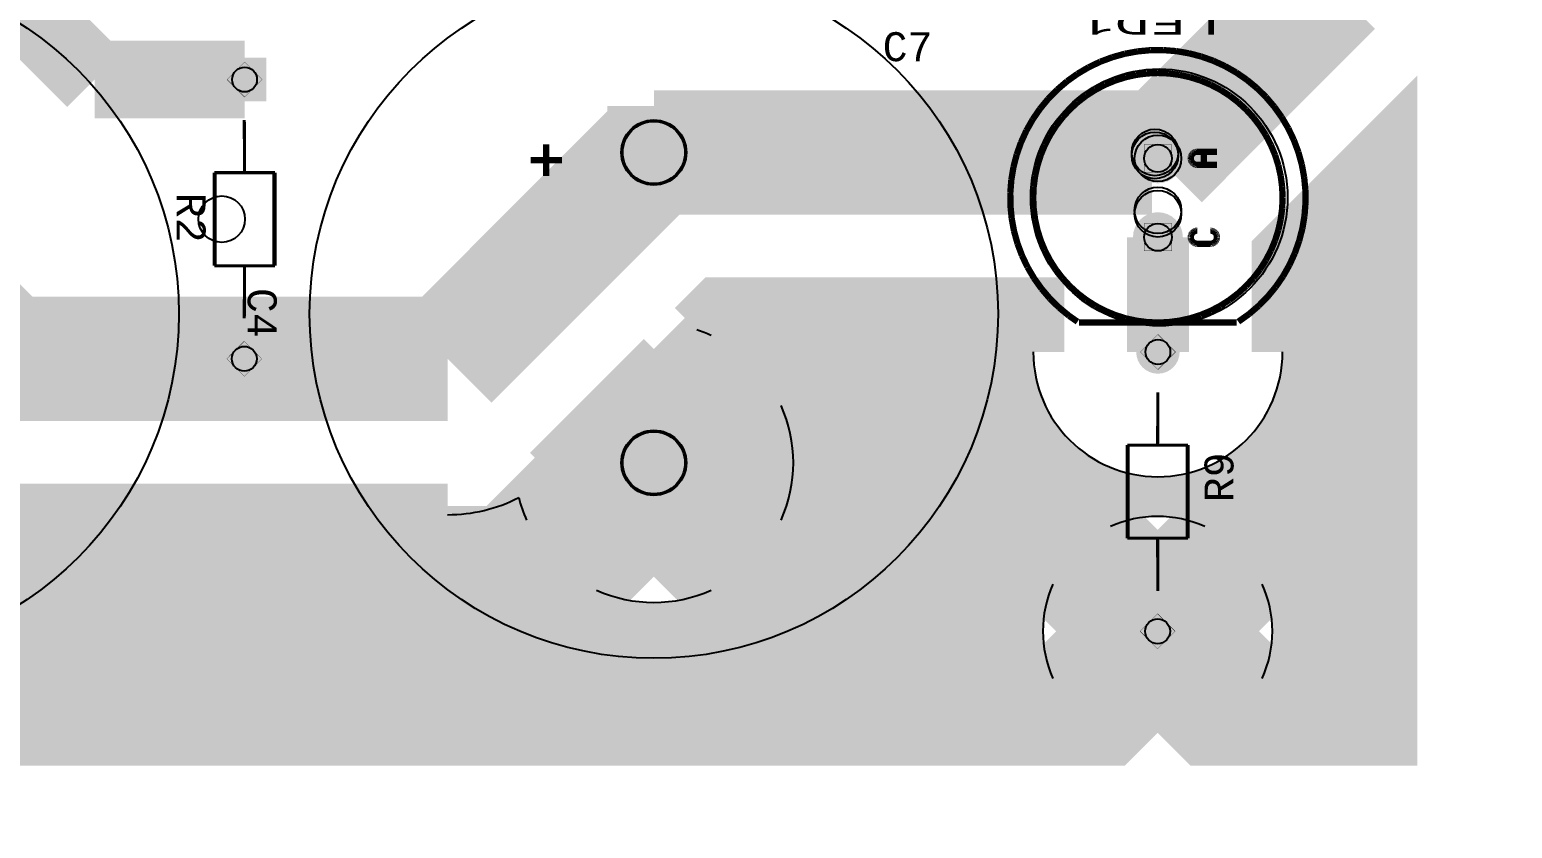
# Model space of a CAD drawing. Extents: x -3 to 268, y -4 to 76.
# Drawn here: x 42.35 to 90.17, y -4.32 to 21.42 of the extents above; entities that cross this region are included whole.
import ezdxf
from ezdxf.enums import TextEntityAlignment as Align

# ---------------------------------------------------------------- set-up
doc = ezdxf.new("R2010")
doc.units = 0
for name, color, linetype in [('3D_INFO_TOP', 1, 'CONTINUOUS'), ('BOARD_OUTLINE', 2, 'CONTINUOUS'), ('COPPER_BOTTOM', 3, 'CONTINUOUS'), ('COPPER_TOP', 1, 'CONTINUOUS'), ('DESIGN_RULE_CHECK', 1, 'CONTINUOUS'), ('DRILL', 255, 'CONTINUOUS'), ('DRILL_SYMBOLS', 255, 'CONTINUOUS'), ('SILKSCREEN_TOP', 4, 'CONTINUOUS'), ('SOLDER_MASK_BOTTOM', 212, 'CONTINUOUS'), ('SOLDER_MASK_TOP', 200, 'CONTINUOUS')]:
    doc.layers.add(name, color=color, linetype=linetype)
doc.styles.add('MONOTxtStyle', font='monotxt')

msp = doc.modelspace()

# ---------------------------------------------------------------- hatches: boundary and pattern name
at = {"layer": 'COPPER_BOTTOM'}
h = msp.add_hatch(color=3, dxfattribs=at)
edge = h.paths.add_edge_path()
edge.add_line((82.759354, 11.032), (82.759354, 14.186075))
edge.add_line((82.759354, 14.186075), (85.240765, 16.667486))
edge.add_line((85.240765, 16.667486), (85.240766, 16.667486))
edge.add_line((85.240766, 16.667486), (86.106, 17.532721))
edge.add_line((86.106, 17.532721), (86.106, -1.303484))
edge.add_line((86.106, -1.303484), (80.209957, -1.303484))
edge.add_line((80.209957, -1.303484), (78.73, 0.176473))
edge.add_line((78.73, 0.176473), (77.250043, -1.303484))
edge.add_line((77.250043, -1.303484), (18.737181, -1.303484))
edge.add_arc((18.288, 2.73), 4.058418, 276.354448, 294.23048)
edge.add_line((19.953608, -0.970879), (18.288, 0.694729))
edge.add_line((18.288, 0.694729), (16.622392, -0.970879))
edge.add_arc((18.288, 2.73), 4.058418, 245.76952, 263.645552)
edge.add_line((17.838819, -1.303484), (14.673181, -1.303484))
edge.add_arc((14.224, 2.73), 4.058418, 276.354448, 294.23048)
edge.add_line((15.889608, -0.970879), (14.224, 0.694729))
edge.add_line((14.224, 0.694729), (12.558392, -0.970879))
edge.add_arc((14.224, 2.73), 4.058418, 245.76952, 263.645552)
edge.add_line((13.774819, -1.303484), (0.481329, -1.303484))
edge.add_line((0.481329, -1.303484), (0.481329, 9.987279))
edge.add_arc((1.015999, 12.954), 3.014516, 259.783683, 268.636072)
edge.add_line((0.944245, 9.940338), (2.877369, 9.894311))
edge.add_arc((7.112, 9.546168), 4.248918, 175.30009, 204.230468)
edge.add_line((3.237403, 7.802378), (4.981193, 9.546168))
edge.add_line((4.981193, 9.546168), (4.675871, 9.85149))
edge.add_line((4.675871, 9.85149), (6.51021, 9.807815))
edge.add_arc((7.112, 9.546168), 0.656209, 156.501486, 20.770659)
edge.add_line((7.72556, 9.778878), (9.43482, 9.738182))
edge.add_line((9.43482, 9.738182), (9.242807, 9.546168))
edge.add_line((9.242807, 9.546168), (10.986597, 7.802378))
edge.add_arc((7.112, 9.546168), 4.248918, 335.769532, 357.92594)
edge.add_arc((14.224, 12.89), 4.521773, 230.669521, 296.703992)
edge.add_arc((18.288, 12.89), 4.521773, 243.296008, 0)
edge.add_line((22.809773, 12.89), (22.809773, 23.434347))
edge.add_arc((22.86, 23.876), 0.4445, 263.511913, 279.707166)
edge.add_arc((27.94, 23.876), 5.024192, 185.002846, 222.047465)
edge.add_line((24.209084, 20.511067), (24.209084, 20.318815))
edge.add_arc((22.86, 23.876), 3.804418, 290.769533, 292.894733)
edge.add_arc((27.94, 23.876), 5.024192, 224.232126, 249.152504)
edge.add_line((26.151982, 19.180737), (28.665232, 16.667486))
edge.add_line((28.665232, 16.667486), (38.073358, 7.25936))
edge.add_arc((41.625999, 10.812), 5.024192, 225, 245.592879)
edge.add_line((39.549914, 6.236809), (40.171559, 5.615164))
edge.add_arc((36.068, 7.462), 4.5, 335.76953, 340.541694)
edge.add_arc((41.625999, 10.812), 5.024192, 254.82681, 254.872344)
edge.add_arc((41.626, 10.812), 5.024192, 254.872328, 270)
edge.add_line((41.626, 5.787808), (55.834, 5.787808))
edge.add_arc((55.834, 10.812), 5.024192, 270, 297.139957)
edge.add_arc((62.484, 7.462), 4.5, 194.424956, 204.23047)
edge.add_line((58.380441, 5.615164), (60.227277, 7.462))
edge.add_line((60.227277, 7.462), (59.908278, 7.780999))
edge.add_line((59.908278, 7.780999), (62.165001, 10.037722))
edge.add_line((62.165001, 10.037722), (62.484, 9.718723))
edge.add_line((62.484, 9.718723), (64.330836, 11.565559))
edge.add_arc((62.484, 7.462), 4.5, 65.76953, 72.05602)
edge.add_line((63.870391, 11.743112), (64.565087, 12.437808))
edge.add_line((64.565087, 12.437808), (74.720646, 12.437808))
edge.add_line((74.720646, 12.437808), (74.720646, 11.032))
edge.add_arc((78.74, 11.032), 4.019354, 180, 0)
edge = h.paths.add_edge_path()
edge.add_arc((62.484, 7.462), 4.5, 335.76953, 24.23047)
edge.add_line((66.587559, 9.308836), (64.740723, 7.462))
edge.add_line((64.740723, 7.462), (66.452299, 5.750424))
edge.add_line((66.452299, 5.750424), (66.587559, 5.615164))
edge = h.paths.add_edge_path()
edge.add_arc((14.224, 2.73), 4.058418, 7.769091, 24.23048)
edge.add_line((17.924879, 4.395608), (16.259271, 2.73))
edge.add_line((16.259271, 2.73), (17.924879, 1.064392))
edge.add_arc((14.224, 2.73), 4.058418, 335.76952, 352.230909)
edge.add_arc((18.288, 2.73), 0.550291, 265.535587, 94.464413)
edge = h.paths.add_edge_path()
edge.add_arc((18.288, 2.73), 4.058418, 65.76952, 114.23048)
edge.add_line((16.622392, 6.430879), (18.288, 4.765271))
edge.add_line((18.288, 4.765271), (18.452299, 4.92957))
edge.add_line((18.452299, 4.92957), (19.953608, 6.430879))
edge = h.paths.add_edge_path()
edge.add_line((12.558392, 6.430879), (14.224, 4.765271))
edge.add_line((14.224, 4.765271), (15.889608, 6.430879))
edge.add_arc((14.224, 2.73), 4.058418, 65.76952, 114.23048)
edge = h.paths.add_edge_path()
edge.add_line((8.85579, 5.671571), (7.112, 7.415361))
edge.add_line((7.112, 7.415361), (5.36821, 5.671571))
edge.add_arc((7.112, 9.546168), 4.248918, 245.769532, 294.230468)
edge = h.paths.add_edge_path()
edge.add_arc((14.224, 2.73), 0.550291, 85.535587, 274.464413)
edge.add_arc((18.288, 2.73), 4.058418, 187.769091, 204.23048)
edge.add_line((14.587121, 1.064392), (16.252729, 2.73))
edge.add_line((16.252729, 2.73), (14.587121, 4.395608))
edge.add_arc((18.288, 2.73), 4.058418, 155.76952, 172.230909)
edge = h.paths.add_edge_path()
edge.add_arc((14.224, 2.73), 4.058418, 155.76952, 204.23048)
edge.add_line((10.523121, 1.064392), (12.188729, 2.73))
edge.add_line((12.188729, 2.73), (10.523121, 4.395608))
edge = h.paths.add_edge_path()
edge.add_arc((62.484, 7.462), 1, 0, 360)
edge = h.paths.add_edge_path()
edge.add_line((64.330836, 3.358441), (62.484, 5.205277))
edge.add_line((62.484, 5.205277), (60.637164, 3.358441))
edge.add_arc((62.484, 7.462), 4.5, 245.76953, 294.23047)
edge = h.paths.add_edge_path()
edge.add_arc((78.73, 2.032), 3.7, 155.769528, 204.230472)
edge.add_line((75.355963, 0.51349), (76.874473, 2.032))
edge.add_line((76.874473, 2.032), (75.355963, 3.55051))
edge = h.paths.add_edge_path()
edge.add_arc((78.73, 2.032), 0.4, 0, 360)
edge = h.paths.add_edge_path()
edge.add_line((82.104037, 3.55051), (80.585527, 2.032))
edge.add_line((80.585527, 2.032), (82.104037, 0.51349))
edge.add_arc((78.73, 2.032), 3.7, 335.769528, 24.230472)
edge = h.paths.add_edge_path()
edge.add_line((77.21149, 5.406037), (78.73, 3.887527))
edge.add_line((78.73, 3.887527), (80.24851, 5.406037))
edge.add_arc((78.73, 2.032), 3.7, 65.769528, 114.230472)
edge = h.paths.add_edge_path()
edge.add_line((21.988879, 4.395608), (20.323271, 2.73))
edge.add_line((20.323271, 2.73), (21.988879, 1.064392))
edge.add_arc((18.288, 2.73), 4.058418, 335.76952, 24.23048)
edge = h.paths.add_edge_path()
edge.add_line((37.914836, 3.358441), (36.068, 5.205277))
edge.add_line((36.068, 5.205277), (34.221164, 3.358441))
edge.add_arc((36.068, 7.462), 4.5, 245.76953, 294.23047)
edge = h.paths.add_edge_path()
edge.add_arc((36.068, 7.462), 4.5, 155.76953, 204.23047)
edge.add_line((31.964441, 5.615164), (33.811277, 7.462))
edge.add_line((33.811277, 7.462), (31.964441, 9.308836))
edge = h.paths.add_edge_path()
edge.add_arc((36.068, 7.462), 1, 0, 360)
h = msp.add_hatch(color=256, dxfattribs=at)
edge = h.paths.add_edge_path()
edge.add_arc((49.286, 19.812), 0.7, 0, 360)
edge = h.paths.add_edge_path()
edge.add_arc((49.286, 19.812), 0.4, 0, 360)
h = msp.add_hatch(color=256, dxfattribs=at)
edge = h.paths.add_edge_path()
edge.add_arc((62.484, 17.462), 1.5, 0, 360)
edge = h.paths.add_edge_path()
edge.add_arc((62.484, 17.462), 1, 0, 360)
h = msp.add_hatch(color=256, dxfattribs=at)
edge = h.paths.add_edge_path()
edge.add_arc((78.74, 17.272), 0.804418, 0, 360)
edge = h.paths.add_edge_path()
edge.add_arc((78.74, 17.272), 0.4445, 0, 360)
h = msp.add_hatch(color=256, dxfattribs=at)
edge = h.paths.add_edge_path()
edge.add_arc((78.74, 14.732), 0.804418, 0, 360)
edge = h.paths.add_edge_path()
edge.add_arc((78.74, 14.732), 0.4445, 0, 360)
h = msp.add_hatch(color=256, dxfattribs=at)
edge = h.paths.add_edge_path()
edge.add_arc((49.276, 10.812), 0.7, 0, 360)
edge = h.paths.add_edge_path()
edge.add_arc((49.276, 10.812), 0.4, 0, 360)
h = msp.add_hatch(color=256, dxfattribs=at)
edge = h.paths.add_edge_path()
edge.add_arc((78.74, 11.032), 0.7, 0, 360)
edge = h.paths.add_edge_path()
edge.add_arc((78.74, 11.032), 0.4, 0, 360)
h = msp.add_hatch(color=256, dxfattribs=at)
edge = h.paths.add_edge_path()
edge.add_arc((62.484, 7.462), 1.5, 0, 360)
edge = h.paths.add_edge_path()
edge.add_arc((62.484, 7.462), 1, 0, 360)
h = msp.add_hatch(color=256, dxfattribs=at)
edge = h.paths.add_edge_path()
edge.add_arc((78.73, 2.032), 0.7, 0, 360)
edge = h.paths.add_edge_path()
edge.add_arc((78.73, 2.032), 0.4, 0, 360)
at = {"layer": 'COPPER_TOP'}
h = msp.add_hatch(color=256, dxfattribs=at)
h.paths.add_polyline_path([(48.586, 20.512), (49.986, 20.512), (49.986, 19.112), (48.586, 19.112)])
edge = h.paths.add_edge_path()
edge.add_arc((49.286, 19.812), 0.4, 0, 360)
h = msp.add_hatch(color=256, dxfattribs=at)
h.paths.add_polyline_path([(60.984, 15.962), (60.984, 18.962), (63.984, 18.962), (63.984, 15.962)])
edge = h.paths.add_edge_path()
edge.add_arc((62.484, 17.462), 1, 0, 360)
h = msp.add_hatch(color=256, dxfattribs=at)
edge = h.paths.add_edge_path()
edge.add_arc((78.74, 17.272), 0.804418, 0, 360)
edge = h.paths.add_edge_path()
edge.add_arc((78.74, 17.272), 0.4445, 0, 360)
h = msp.add_hatch(color=256, dxfattribs=at)
edge = h.paths.add_edge_path()
edge.add_arc((78.74, 14.732), 0.804418, 0, 360)
edge = h.paths.add_edge_path()
edge.add_arc((78.74, 14.732), 0.4445, 0, 360)
h = msp.add_hatch(color=256, dxfattribs=at)
edge = h.paths.add_edge_path()
edge.add_arc((49.276, 10.812), 0.7, 0, 360)
edge = h.paths.add_edge_path()
edge.add_arc((49.276, 10.812), 0.4, 0, 360)
h = msp.add_hatch(color=256, dxfattribs=at)
edge = h.paths.add_edge_path()
edge.add_arc((78.74, 11.032), 0.7, 0, 360)
edge = h.paths.add_edge_path()
edge.add_arc((78.74, 11.032), 0.4, 0, 360)
h = msp.add_hatch(color=256, dxfattribs=at)
edge = h.paths.add_edge_path()
edge.add_arc((62.484, 7.462), 1.5, 0, 360)
edge = h.paths.add_edge_path()
edge.add_arc((62.484, 7.462), 1, 0, 360)
h = msp.add_hatch(color=256, dxfattribs=at)
h.paths.add_polyline_path([(79.43, 1.332), (78.03, 1.332), (78.03, 2.732), (79.43, 2.732)])
edge = h.paths.add_edge_path()
edge.add_arc((78.73, 2.032), 0.4, 0, 360)
at = {"layer": 'DRILL'}
h = msp.add_hatch(color=255, dxfattribs=at)
edge = h.paths.add_edge_path()
edge.add_arc((49.286, 19.812), 0.4, 0, 360)
h = msp.add_hatch(color=255, dxfattribs=at)
edge = h.paths.add_edge_path()
edge.add_arc((62.484, 17.462), 1, 0, 360)
h = msp.add_hatch(color=255, dxfattribs=at)
edge = h.paths.add_edge_path()
edge.add_arc((78.74, 17.272), 0.4445, 0, 360)
h = msp.add_hatch(color=255, dxfattribs=at)
edge = h.paths.add_edge_path()
edge.add_arc((78.74, 14.732), 0.4445, 0, 360)
h = msp.add_hatch(color=255, dxfattribs=at)
edge = h.paths.add_edge_path()
edge.add_arc((49.276, 10.812), 0.4, 0, 360)
h = msp.add_hatch(color=255, dxfattribs=at)
edge = h.paths.add_edge_path()
edge.add_arc((78.74, 11.032), 0.4, 0, 360)
h = msp.add_hatch(color=255, dxfattribs=at)
edge = h.paths.add_edge_path()
edge.add_arc((62.484, 7.462), 1, 0, 360)
h = msp.add_hatch(color=255, dxfattribs=at)
edge = h.paths.add_edge_path()
edge.add_arc((78.73, 2.032), 0.4, 0, 360)
at = {"layer": 'SOLDER_MASK_BOTTOM'}
h = msp.add_hatch(color=256, dxfattribs=at)
edge = h.paths.add_edge_path()
edge.add_arc((49.286, 19.812), 0.7, 0, 360)
edge = h.paths.add_edge_path()
edge.add_arc((49.286, 19.812), 0.4, 0, 360)
h = msp.add_hatch(color=256, dxfattribs=at)
edge = h.paths.add_edge_path()
edge.add_arc((62.484, 17.462), 1.5, 0, 360)
edge = h.paths.add_edge_path()
edge.add_arc((62.484, 17.462), 1, 0, 360)
h = msp.add_hatch(color=256, dxfattribs=at)
edge = h.paths.add_edge_path()
edge.add_arc((78.74, 17.272), 0.804418, 0, 360)
edge = h.paths.add_edge_path()
edge.add_arc((78.74, 17.272), 0.4445, 0, 360)
h = msp.add_hatch(color=256, dxfattribs=at)
edge = h.paths.add_edge_path()
edge.add_arc((78.74, 14.732), 0.804418, 0, 360)
edge = h.paths.add_edge_path()
edge.add_arc((78.74, 14.732), 0.4445, 0, 360)
h = msp.add_hatch(color=256, dxfattribs=at)
edge = h.paths.add_edge_path()
edge.add_arc((49.276, 10.812), 0.7, 0, 360)
edge = h.paths.add_edge_path()
edge.add_arc((49.276, 10.812), 0.4, 0, 360)
h = msp.add_hatch(color=256, dxfattribs=at)
edge = h.paths.add_edge_path()
edge.add_arc((78.74, 11.032), 0.7, 0, 360)
edge = h.paths.add_edge_path()
edge.add_arc((78.74, 11.032), 0.4, 0, 360)
h = msp.add_hatch(color=256, dxfattribs=at)
edge = h.paths.add_edge_path()
edge.add_arc((62.484, 7.462), 1.5, 0, 360)
edge = h.paths.add_edge_path()
edge.add_arc((62.484, 7.462), 1, 0, 360)
h = msp.add_hatch(color=256, dxfattribs=at)
edge = h.paths.add_edge_path()
edge.add_arc((78.73, 2.032), 0.7, 0, 360)
edge = h.paths.add_edge_path()
edge.add_arc((78.73, 2.032), 0.4, 0, 360)
at = {"layer": 'SOLDER_MASK_TOP'}
h = msp.add_hatch(color=256, dxfattribs=at)
h.paths.add_polyline_path([(48.586, 20.512), (49.986, 20.512), (49.986, 19.112), (48.586, 19.112)])
edge = h.paths.add_edge_path()
edge.add_arc((49.286, 19.812), 0.4, 0, 360)
h = msp.add_hatch(color=256, dxfattribs=at)
h.paths.add_polyline_path([(60.984, 15.962), (60.984, 18.962), (63.984, 18.962), (63.984, 15.962)])
edge = h.paths.add_edge_path()
edge.add_arc((62.484, 17.462), 1, 0, 360)
h = msp.add_hatch(color=256, dxfattribs=at)
edge = h.paths.add_edge_path()
edge.add_arc((78.74, 17.272), 0.804418, 0, 360)
edge = h.paths.add_edge_path()
edge.add_arc((78.74, 17.272), 0.4445, 0, 360)
h = msp.add_hatch(color=256, dxfattribs=at)
edge = h.paths.add_edge_path()
edge.add_arc((78.74, 14.732), 0.804418, 0, 360)
edge = h.paths.add_edge_path()
edge.add_arc((78.74, 14.732), 0.4445, 0, 360)
h = msp.add_hatch(color=256, dxfattribs=at)
edge = h.paths.add_edge_path()
edge.add_arc((49.276, 10.812), 0.7, 0, 360)
edge = h.paths.add_edge_path()
edge.add_arc((49.276, 10.812), 0.4, 0, 360)
h = msp.add_hatch(color=256, dxfattribs=at)
edge = h.paths.add_edge_path()
edge.add_arc((78.74, 11.032), 0.7, 0, 360)
edge = h.paths.add_edge_path()
edge.add_arc((78.74, 11.032), 0.4, 0, 360)
h = msp.add_hatch(color=256, dxfattribs=at)
edge = h.paths.add_edge_path()
edge.add_arc((62.484, 7.462), 1.5, 0, 360)
edge = h.paths.add_edge_path()
edge.add_arc((62.484, 7.462), 1, 0, 360)
h = msp.add_hatch(color=256, dxfattribs=at)
h.paths.add_polyline_path([(79.43, 1.332), (78.03, 1.332), (78.03, 2.732), (79.43, 2.732)])
edge = h.paths.add_edge_path()
edge.add_arc((78.73, 2.032), 0.4, 0, 360)

# ---------------------------------------------------------------- linework, layer by layer
at = {"layer": '3D_INFO_TOP', "color": 1}
for points, const_width in [([(77.268306, 20.531406), (76.879142, 20.385904)], 0.1778), ([(77.66867, 20.642437), (77.268306, 20.531406)], 0.1778), ([(78.077187, 20.718151), (77.66867, 20.642437)], 0.1778), ([(78.490749, 20.757973), (78.077187, 20.718151)], 0.1778), ([(78.906208, 20.761598), (78.490749, 20.757973)], 0.1778), ([(79.320402, 20.729001), (78.906208, 20.761598)], 0.1778), ([(79.730179, 20.660428), (79.320402, 20.729001)], 0.1778), ([(80.132419, 20.556401), (79.730179, 20.660428)], 0.1778), ([(80.524063, 20.417713), (80.132419, 20.556401)], 0.1778), ([(76.146156, 19.996168), (75.807912, 19.754901)], 0.1778), ([(76.504141, 20.207037), (76.146156, 19.996168)], 0.1778), ([(76.879142, 20.385904), (76.504141, 20.207037)], 0.1778), ([(80.902129, 20.245418), (80.524063, 20.417713)], 0.1778), ([(81.26374, 20.040829), (80.902129, 20.245418)], 0.1778), ([(81.606143, 19.805501), (81.26374, 20.040829)], 0.1778), ([(75.807912, 19.754901), (75.491982, 19.485071)], 0.1778), ([(81.926734, 19.541227), (81.606143, 19.805501)], 0.1778), ([(82.223071, 19.250017), (81.926734, 19.541227)], 0.1778), ([(75.200772, 19.188734), (74.936498, 18.868143)], 0.1778), ([(75.491982, 19.485071), (75.200772, 19.188734)], 0.1778), ([(82.492901, 18.934087), (82.223071, 19.250017)], 0.1778), ([(74.936498, 18.868143), (74.70117, 18.52574)], 0.1778), ([(82.734168, 18.595843), (82.492901, 18.934087)], 0.1778), ([(82.945037, 18.237858), (82.734168, 18.595843)], 0.1778), ([(74.496581, 18.164129), (74.324286, 17.786063)], 0.1778), ([(74.70117, 18.52574), (74.496581, 18.164129)], 0.1778), ([(83.123904, 17.862857), (82.945037, 18.237858)], 0.1778), ([(74.324286, 17.786063), (74.185598, 17.394419)], 0.1778), ([(83.269406, 17.473693), (83.123904, 17.862857)], 0.1778), ([(74.185598, 17.394419), (74.081571, 16.992179)], 0.1778), ([(83.380437, 17.073329), (83.269406, 17.473693)], 0.1778), ([(50.236, 16.812), (48.336, 16.812)], 0.1), ([(48.336, 16.812), (48.336, 13.812)], 0.1), ([(50.236, 13.812), (50.236, 16.812)], 0.1), ([(74.081571, 16.992179), (74.012998, 16.582402)], 0.1778), ([(83.456151, 16.664812), (83.380437, 17.073329)], 0.1778), ([(83.495973, 16.25125), (83.456151, 16.664812)], 0.1778), ([(74.012998, 16.582402), (73.980401, 16.168208)], 0.1778), ([(83.499598, 15.835791), (83.495973, 16.25125)], 0.1778), ([(73.980401, 16.168208), (73.984026, 15.752749)], 0.1778), ([(73.984026, 15.752749), (74.023848, 15.339187)], 0.1778), ([(83.467001, 15.421597), (83.499598, 15.835791)], 0.1778), ([(74.023848, 15.339187), (74.099562, 14.93067)], 0.1778), ([(83.398428, 15.01182), (83.467001, 15.421597)], 0.1778), ([(74.099562, 14.93067), (74.210593, 14.530306)], 0.1778), ([(83.294401, 14.60958), (83.398428, 15.01182)], 0.1778), ([(74.210593, 14.530306), (74.356095, 14.141142)], 0.1778), ([(83.155713, 14.217936), (83.294401, 14.60958)], 0.1778), ([(74.356095, 14.141142), (74.534962, 13.766141)], 0.1778), ([(82.778829, 13.478259), (82.983418, 13.83987)], 0.1778), ([(82.983418, 13.83987), (83.155713, 14.217936)], 0.1778), ([(48.336, 13.812), (50.236, 13.812)], 0.1), ([(74.534962, 13.766141), (74.745831, 13.408156)], 0.1778), ([(74.745831, 13.408156), (74.987098, 13.069912)], 0.1778), ([(82.543501, 13.135856), (82.778829, 13.478259)], 0.1778), ([(74.987098, 13.069912), (75.256928, 12.753982)], 0.1778), ([(82.279227, 12.815265), (82.543501, 13.135856)], 0.1778), ([(75.256928, 12.753982), (75.553265, 12.462772)], 0.1778), ([(75.553265, 12.462772), (75.873856, 12.198498)], 0.1778), ([(81.672087, 12.249098), (81.988017, 12.518928)], 0.1778), ([(81.988017, 12.518928), (82.279227, 12.815265)], 0.1778), ([(75.873856, 12.198498), (76.146156, 12.007831)], 0.1778), ([(76.2, 11.9803), (81.28, 11.9803)], 0.1778), ([(81.333843, 12.007831), (81.672087, 12.249098)], 0.1778), ([(79.68, 8.032), (77.78, 8.032)], 0.1), ([(77.78, 8.032), (77.78, 5.032)], 0.1), ([(79.68, 5.032), (79.68, 8.032)], 0.1), ([(77.78, 5.032), (79.68, 5.032)], 0.1)]:
    msp.add_lwpolyline(points, dxfattribs=dict(at, const_width=const_width))
for centre, radius in [((36.068, 12.262), 11.1016), ((62.484, 12.262), 11.1016), ((78.78, 16.012), 4.141677)]:
    msp.add_circle(centre, radius, dxfattribs=at)
at = {"layer": 'BOARD_OUTLINE', "color": 2, "const_width": 0.000001}
for points in [[(90.169999, -4.317999), (90.169999, 72.331085)], [(-2.533186, -4.317999), (90.169999, -4.317999)]]:
    msp.add_lwpolyline(points, dxfattribs=at)
at = {"layer": 'COPPER_BOTTOM', "color": 3}
for points, const_width in [([(84.328, 22.86), (84.328, 45.974)], 4), ([(41.91, 22.352), (41.91, 26.416)], 2.5), ([(41.626, 10.812), (29.25, 23.188)], 4), ([(78.74, 17.272), (84.328, 22.86)], 4), ([(44.45, 19.812), (41.91, 22.352)], 2.5), ([(49.286, 19.812), (44.45, 19.812)], 2.5), ([(82.759354, 11.032), (82.759354, 14.186075), (85.240765, 16.667486), (85.240766, 16.667486), (86.106, 17.532721), (86.106, -1.303484), (80.209957, -1.303484), (78.73, 0.176473), (77.250043, -1.303484), (18.737181, -1.303484)], 2), ([(55.834, 10.812), (62.484, 17.462)], 4), ([(62.484, 17.462), (78.55, 17.462)], 4), ([(78.55, 17.462), (78.74, 17.272)], 2.5), ([(78.74, 14.732), (78.74, 11.032)], 2), ([(63.870391, 11.743112), (64.565087, 12.437808), (74.720646, 12.437808), (74.720646, 11.032)], 2), ([(41.626, 10.812), (55.834, 10.812)], 4), ([(58.380441, 5.615164), (60.227277, 7.462), (59.908278, 7.780999), (62.165001, 10.037722), (62.484, 9.718723), (64.330836, 11.565559)], 2), ([(66.587559, 9.308836), (64.740723, 7.462), (66.452299, 5.750424), (66.587559, 5.615164)], 2), ([(57.912, 4.064), (61.31, 7.462)], 4), ([(61.31, 7.462), (73.3, 7.462)], 4), ([(73.3, 7.462), (78.73, 2.032)], 4), ([(41.626, 5.787808), (55.834, 5.787808)], 2), ([(64.330836, 3.358441), (62.484, 5.205277), (60.637164, 3.358441)], 2), ([(77.21149, 5.406037), (78.73, 3.887527), (80.24851, 5.406037)], 2), ([(39.466, 4.064), (57.912, 4.064)], 4), ([(75.355963, 0.51349), (76.874473, 2.032), (75.355963, 3.55051)], 2), ([(82.104037, 3.55051), (80.585527, 2.032), (82.104037, 0.51349)], 2)]:
    msp.add_lwpolyline(points, dxfattribs=dict(at, const_width=const_width))
for centre, radius in [((62.484, 7.462), 1), ((78.73, 2.032), 0.4)]:
    msp.add_circle(centre, radius, dxfattribs=at)
for centre, radius, start, end in [((62.484, 7.462), 4.5, 65.76953, 72.05602), ((78.74, 11.032), 4.019354, 180, 0), ((62.484, 7.462), 4.5, 335.76953, 24.23047), ((55.834, 10.812), 5.024192, 270, 297.139957), ((62.484, 7.462), 4.5, 194.424956, 204.23047), ((78.73, 2.032), 3.7, 65.769528, 114.230472), ((62.484, 7.462), 4.5, 245.76953, 294.23047), ((78.73, 2.032), 3.7, 155.769528, 204.230472), ((78.73, 2.032), 3.7, 335.769528, 24.230472)]:
    msp.add_arc(centre, radius, start, end, dxfattribs=at)
at = {"layer": 'DESIGN_RULE_CHECK', "color": 1}
for centre in [(78.645, 17.462), (78.645, 17.367), (78.74, 17.272), (78.74, 15.597), (48.549111, 15.312), (78.74, 15.486509)]:
    msp.add_circle(centre, 0.75005, dxfattribs=at)
at = {"layer": 'DRILL', "color": 255}
for centre, radius in [((49.286, 19.812), 0.4), ((62.484, 17.462), 1), ((78.74, 17.272), 0.4445), ((78.74, 14.732), 0.4445), ((49.276, 10.812), 0.4), ((78.74, 11.032), 0.4), ((62.484, 7.462), 1), ((78.73, 2.032), 0.4)]:
    msp.add_circle(centre, radius, dxfattribs=at)
at = {"layer": 'DRILL_SYMBOLS', "color": 7, "const_width": 0.01}
for points in [[(49.286, 20.377684), (48.720316, 19.812)], [(49.851684, 19.812), (49.286, 20.377684)], [(48.720316, 19.812), (49.286, 19.246316)], [(49.286, 19.246316), (49.851684, 19.812)], [(79.1845, 17.7165), (78.2955, 17.7165)], [(78.2955, 17.7165), (78.2955, 16.8275)], [(79.1845, 16.8275), (79.1845, 17.7165)], [(78.2955, 16.8275), (79.1845, 16.8275)], [(79.1845, 15.1765), (78.2955, 15.1765)], [(78.2955, 15.1765), (78.2955, 14.2875)], [(79.1845, 14.2875), (79.1845, 15.1765)], [(78.2955, 14.2875), (79.1845, 14.2875)], [(78.74, 11.597684), (78.174316, 11.032)], [(79.305684, 11.032), (78.74, 11.597684)], [(49.276, 11.377684), (48.710316, 10.812)], [(49.841684, 10.812), (49.276, 11.377684)], [(78.174316, 11.032), (78.74, 10.466316)], [(78.74, 10.466316), (79.305684, 11.032)], [(48.710316, 10.812), (49.276, 10.246316)], [(49.276, 10.246316), (49.841684, 10.812)], [(78.73, 2.597684), (78.164316, 2.032)], [(79.295684, 2.032), (78.73, 2.597684)], [(78.164316, 2.032), (78.73, 1.466316)], [(78.73, 1.466316), (79.295684, 2.032)]]:
    msp.add_lwpolyline(points, dxfattribs=at)
at = {"layer": 'DRILL_SYMBOLS', "color": 7}
for centre in [(62.484, 17.462), (62.484, 7.462)]:
    msp.add_circle(centre, 1.05, dxfattribs=at)
at = {"layer": 'SILKSCREEN_TOP', "color": 4}
for points, const_width in [([(77.268306, 20.531405), (76.879143, 20.385903)], 0.2032), ([(77.66867, 20.642436), (77.268306, 20.531405)], 0.2032), ([(78.077188, 20.71815), (77.66867, 20.642436)], 0.2032), ([(78.49075, 20.757972), (78.077188, 20.71815)], 0.2032), ([(78.906208, 20.761597), (78.49075, 20.757972)], 0.2032), ([(79.320402, 20.729), (78.906208, 20.761597)], 0.2032), ([(79.730179, 20.660426), (79.320402, 20.729)], 0.2032), ([(80.132419, 20.5564), (79.730179, 20.660426)], 0.2032), ([(80.524063, 20.417712), (80.132419, 20.5564)], 0.2032), ([(76.146157, 19.996167), (75.807912, 19.7549)], 0.2032), ([(76.504142, 20.207037), (76.146157, 19.996167)], 0.2032), ([(76.879143, 20.385903), (76.504142, 20.207037)], 0.2032), ([(78.389488, 20.008362), (78.041645, 19.962567)], 0.2032), ([(78.74, 20.023666), (78.389488, 20.008362)], 0.2032), ([(79.090511, 20.008362), (78.74, 20.023666)], 0.2032), ([(78.74, 20.023666), (78.74, 20.023666)], 0.2032), ([(79.438354, 19.962567), (79.090511, 20.008362)], 0.2032), ([(80.902129, 20.245417), (80.524063, 20.417712)], 0.2032), ([(81.263739, 20.040828), (80.902129, 20.245417)], 0.2032), ([(81.606143, 19.8055), (81.263739, 20.040828)], 0.2032), ([(75.807912, 19.7549), (75.491983, 19.485071)], 0.2032), ([(77.04037, 19.646867), (76.729167, 19.484864)], 0.2032), ([(77.364509, 19.781129), (77.04037, 19.646867)], 0.2032), ([(77.699116, 19.886631), (77.364509, 19.781129)], 0.2032), ([(78.041645, 19.962567), (77.699116, 19.886631)], 0.2032), ([(79.780883, 19.886631), (79.438354, 19.962567)], 0.2032), ([(80.11549, 19.781129), (79.780883, 19.886631)], 0.2032), ([(80.439629, 19.646867), (80.11549, 19.781129)], 0.2032), ([(80.750833, 19.484864), (80.439629, 19.646867)], 0.2032), ([(81.926733, 19.541226), (81.606143, 19.8055)], 0.2032), ([(82.223071, 19.250016), (81.926733, 19.541226)], 0.2032), ([(75.200773, 19.188733), (74.936499, 18.868143)], 0.2032), ([(75.491983, 19.485071), (75.200773, 19.188733)], 0.2032), ([(76.154922, 19.082774), (75.896252, 18.845747)], 0.2032), ([(76.433267, 19.296355), (76.154922, 19.082774)], 0.2032), ([(76.729167, 19.484864), (76.433267, 19.296355)], 0.2032), ([(81.046732, 19.296355), (80.750833, 19.484864)], 0.2032), ([(81.325077, 19.082774), (81.046732, 19.296355)], 0.2032), ([(81.583747, 18.845747), (81.325077, 19.082774)], 0.2032), ([(82.4929, 18.934087), (82.223071, 19.250016)], 0.2032), ([(74.936499, 18.868143), (74.701171, 18.525739)], 0.2032), ([(75.659225, 18.587077), (75.445644, 18.308732)], 0.2032), ([(75.896252, 18.845747), (75.659225, 18.587077)], 0.2032), ([(81.820774, 18.587077), (81.583747, 18.845747)], 0.2032), ([(82.034355, 18.308732), (81.820774, 18.587077)], 0.2032), ([(82.734167, 18.595842), (82.4929, 18.934087)], 0.2032), ([(82.945037, 18.237857), (82.734167, 18.595842)], 0.2032), ([(49.276, 18.512), (49.286, 16.812)], 0.1), ([(74.496582, 18.164129), (74.324287, 17.786063)], 0.2032), ([(74.701171, 18.525739), (74.496582, 18.164129)], 0.2032), ([(75.445644, 18.308732), (75.257135, 18.012833)], 0.2032), ([(82.222864, 18.012832), (82.034355, 18.308732)], 0.2032), ([(83.123903, 17.862856), (82.945037, 18.237857)], 0.2032), ([(59.015019, 16.708321), (59.015019, 17.724321)], 0.2032), ([(74.324287, 17.786063), (74.185599, 17.394419)], 0.2032), ([(75.095132, 17.701629), (74.96087, 17.37749)], 0.2032), ([(75.257135, 18.012833), (75.095132, 17.701629)], 0.2032), ([(82.384867, 17.701629), (82.222864, 18.012832)], 0.2032), ([(82.519129, 17.37749), (82.384867, 17.701629)], 0.2032), ([(83.269405, 17.473693), (83.123903, 17.862856)], 0.2032), ([(59.523019, 17.216321), (58.507019, 17.216321)], 0.2032), ([(74.185599, 17.394419), (74.081573, 16.992179)], 0.2032), ([(74.96087, 17.37749), (74.855368, 17.042883)], 0.2032), ([(79.799139, 17.290446), (79.798334, 17.271999)], 0.2032), ([(79.798334, 17.271999), (79.799139, 17.253551)], 0.2032), ([(79.801549, 17.308754), (79.799139, 17.290446)], 0.2032), ([(79.799139, 17.253551), (79.801549, 17.235243)], 0.2032), ([(79.805546, 17.326782), (79.801549, 17.308754)], 0.2032), ([(79.801549, 17.235243), (79.805546, 17.217215)], 0.2032), ([(79.811098, 17.344393), (79.805546, 17.326782)], 0.2032), ([(79.805546, 17.217215), (79.811099, 17.199605)], 0.2032), ([(79.818165, 17.361453), (79.811098, 17.344393)], 0.2032), ([(79.811099, 17.199605), (79.818165, 17.182545)], 0.2032), ([(79.826691, 17.377832), (79.818165, 17.361453)], 0.2032), ([(79.818165, 17.182545), (79.826692, 17.166166)], 0.2032), ([(79.836612, 17.393405), (79.826691, 17.377832)], 0.2032), ([(79.826692, 17.166166), (79.836613, 17.150592)], 0.2032), ([(79.847853, 17.408055), (79.836612, 17.393405)], 0.2032), ([(79.836613, 17.150592), (79.847855, 17.135942)], 0.2032), ([(79.860328, 17.421669), (79.847853, 17.408055)], 0.2032), ([(79.847855, 17.135942), (79.86033, 17.122328)], 0.2032), ([(79.873942, 17.434144), (79.860328, 17.421669)], 0.2032), ([(79.86033, 17.122328), (79.873944, 17.109853)], 0.2032), ([(79.888592, 17.445386), (79.873942, 17.434144)], 0.2032), ([(79.904166, 17.455307), (79.888592, 17.445386)], 0.2032), ([(79.920545, 17.463834), (79.904166, 17.455307)], 0.2032), ([(79.937605, 17.4709), (79.920545, 17.463834)], 0.2032), ([(79.955215, 17.476453), (79.937605, 17.4709)], 0.2032), ([(79.973243, 17.48045), (79.955215, 17.476453)], 0.2032), ([(79.991551, 17.48286), (79.973243, 17.48045)], 0.2032), ([(80.009999, 17.483665), (79.991551, 17.48286)], 0.2032), ([(80.645, 17.483668), (80.01, 17.483666)], 0.2032), ([(80.221667, 17.060332), (80.221667, 17.483666)], 0.2032), ([(82.624631, 17.042883), (82.519129, 17.37749)], 0.2032), ([(83.380436, 17.073329), (83.269405, 17.473693)], 0.2032), ([(50.266, 16.812), (48.306, 16.812)], 0.1), ([(48.306, 16.812), (48.306, 13.812)], 0.1), ([(50.266, 13.812), (50.266, 16.812)], 0.1), ([(74.081573, 16.992179), (74.012999, 16.582402)], 0.2032), ([(74.779432, 16.700354), (74.733637, 16.352511)], 0.2032), ([(74.855368, 17.042883), (74.779432, 16.700354)], 0.2032), ([(79.873944, 17.109853), (79.888594, 17.098612)], 0.2032), ([(79.888594, 17.098612), (79.904167, 17.088691)], 0.2032), ([(79.904167, 17.088691), (79.920546, 17.080165)], 0.2032), ([(79.920546, 17.080165), (79.937606, 17.073098)], 0.2032), ([(79.937606, 17.073098), (79.955217, 17.067546)], 0.2032), ([(79.955217, 17.067546), (79.973245, 17.063549)], 0.2032), ([(79.973245, 17.063549), (79.991553, 17.061139)], 0.2032), ([(79.991553, 17.061139), (80.009999, 17.060334)], 0.2032), ([(80.645, 17.060332), (80.01, 17.060332)], 0.2032), ([(82.700567, 16.700354), (82.624631, 17.042883)], 0.2032), ([(82.746362, 16.352511), (82.700567, 16.700354)], 0.2032), ([(83.45615, 16.664811), (83.380436, 17.073329)], 0.2032), ([(83.495972, 16.251249), (83.45615, 16.664811)], 0.2032), ([(74.012999, 16.582402), (73.980402, 16.168208)], 0.2032), ([(73.980402, 16.168208), (73.984027, 15.75275)], 0.2032), ([(74.733637, 16.352511), (74.718334, 16.002)], 0.2032), ([(82.761666, 16.001999), (82.746362, 16.352511)], 0.2032), ([(83.499597, 15.835791), (83.495972, 16.251249)], 0.2032), ([(73.984027, 15.75275), (74.023849, 15.339188)], 0.2032), ([(74.718334, 16.002), (74.733637, 15.651488)], 0.2032), ([(82.746362, 15.651488), (82.761666, 16.001999)], 0.2032), ([(83.467, 15.421597), (83.499597, 15.835791)], 0.2032), ([(74.023849, 15.339188), (74.099563, 14.93067)], 0.2032), ([(74.733637, 15.651488), (74.779432, 15.303645)], 0.2032), ([(74.779432, 15.303645), (74.855368, 14.961116)], 0.2032), ([(82.624631, 14.961116), (82.700567, 15.303645)], 0.2032), ([(82.700567, 15.303645), (82.746362, 15.651488)], 0.2032), ([(83.398426, 15.01182), (83.467, 15.421597)], 0.2032), ([(74.099563, 14.93067), (74.210594, 14.530306)], 0.2032), ([(74.855368, 14.961116), (74.96087, 14.626509)], 0.2032), ([(79.799138, 14.750446), (79.798333, 14.731999)], 0.2032), ([(79.798333, 14.731999), (79.799138, 14.713551)], 0.2032), ([(79.801548, 14.768754), (79.799138, 14.750446)], 0.2032), ([(79.805545, 14.786782), (79.801548, 14.768754)], 0.2032), ([(79.811097, 14.804393), (79.805545, 14.786782)], 0.2032), ([(79.818164, 14.821453), (79.811097, 14.804393)], 0.2032), ([(79.82669, 14.837832), (79.818164, 14.821453)], 0.2032), ([(79.836611, 14.853406), (79.82669, 14.837832)], 0.2032), ([(79.847853, 14.868056), (79.836611, 14.853406)], 0.2032), ([(79.860328, 14.88167), (79.847853, 14.868056)], 0.2032), ([(79.873942, 14.894145), (79.860328, 14.88167)], 0.2032), ([(79.888591, 14.905386), (79.873942, 14.894145)], 0.2032), ([(79.904165, 14.915308), (79.888591, 14.905386)], 0.2032), ([(79.920544, 14.923835), (79.904165, 14.915308)], 0.2032), ([(79.937604, 14.930901), (79.920544, 14.923835)], 0.2032), ([(79.955215, 14.936454), (79.937604, 14.930901)], 0.2032), ([(79.973243, 14.940451), (79.955215, 14.936454)], 0.2032), ([(79.991551, 14.942861), (79.973243, 14.940451)], 0.2032), ([(80.009999, 14.943666), (79.991551, 14.942861)], 0.2032), ([(80.433301, 14.943665), (80.433299, 14.943665)], 0.2032), ([(80.451748, 14.94286), (80.433301, 14.943665)], 0.2032), ([(80.470056, 14.94045), (80.451748, 14.94286)], 0.2032), ([(80.488084, 14.936453), (80.470056, 14.94045)], 0.2032), ([(80.505694, 14.9309), (80.488084, 14.936453)], 0.2032), ([(80.522754, 14.923834), (80.505694, 14.9309)], 0.2032), ([(80.539133, 14.915307), (80.522754, 14.923834)], 0.2032), ([(80.554707, 14.905386), (80.539133, 14.915307)], 0.2032), ([(80.569357, 14.894144), (80.554707, 14.905386)], 0.2032), ([(80.582971, 14.881669), (80.569357, 14.894144)], 0.2032), ([(80.595446, 14.868055), (80.582971, 14.881669)], 0.2032), ([(80.606687, 14.853405), (80.595446, 14.868055)], 0.2032), ([(80.616608, 14.837832), (80.606687, 14.853405)], 0.2032), ([(80.625134, 14.821453), (80.616608, 14.837832)], 0.2032), ([(80.632201, 14.804393), (80.625134, 14.821453)], 0.2032), ([(80.637753, 14.786782), (80.632201, 14.804393)], 0.2032), ([(80.64175, 14.768754), (80.637753, 14.786782)], 0.2032), ([(80.64416, 14.750446), (80.64175, 14.768754)], 0.2032), ([(80.644965, 14.731999), (80.64416, 14.750446)], 0.2032), ([(80.64416, 14.713551), (80.644965, 14.731999)], 0.2032), ([(82.519129, 14.626509), (82.624631, 14.961116)], 0.2032), ([(83.2944, 14.60958), (83.398426, 15.01182)], 0.2032), ([(74.210594, 14.530306), (74.356096, 14.141143)], 0.2032), ([(74.96087, 14.626509), (75.095132, 14.30237)], 0.2032), ([(75.095132, 14.30237), (75.257135, 13.991167)], 0.2032), ([(79.799138, 14.713551), (79.801548, 14.695243)], 0.2032), ([(79.801548, 14.695243), (79.805545, 14.677215)], 0.2032), ([(79.805545, 14.677215), (79.811098, 14.659604)], 0.2032), ([(79.811098, 14.659604), (79.818164, 14.642544)], 0.2032), ([(79.818164, 14.642544), (79.826691, 14.626165)], 0.2032), ([(79.826691, 14.626165), (79.836613, 14.610591)], 0.2032), ([(79.836613, 14.610591), (79.847854, 14.595942)], 0.2032), ([(79.847854, 14.595942), (79.860329, 14.582328)], 0.2032), ([(79.860329, 14.582328), (79.873943, 14.569853)], 0.2032), ([(79.873943, 14.569853), (79.888593, 14.558611)], 0.2032), ([(79.888593, 14.558611), (79.904167, 14.54869)], 0.2032), ([(79.904167, 14.54869), (79.920546, 14.540164)], 0.2032), ([(79.920546, 14.540164), (79.937606, 14.533097)], 0.2032), ([(79.937606, 14.533097), (79.955217, 14.527545)], 0.2032), ([(79.955217, 14.527545), (79.973245, 14.523548)], 0.2032), ([(79.973245, 14.523548), (79.991553, 14.521138)], 0.2032), ([(79.991553, 14.521138), (80.009998, 14.520333)], 0.2032), ([(80.433333, 14.520332), (80.01, 14.520332)], 0.2032), ([(80.433299, 14.520334), (80.451746, 14.521139)], 0.2032), ([(80.451746, 14.521139), (80.470054, 14.523549)], 0.2032), ([(80.470054, 14.523549), (80.488082, 14.527546)], 0.2032), ([(80.488082, 14.527546), (80.505693, 14.533098)], 0.2032), ([(80.505693, 14.533098), (80.522753, 14.540165)], 0.2032), ([(80.522753, 14.540165), (80.539132, 14.548691)], 0.2032), ([(80.539132, 14.548691), (80.554705, 14.558612)], 0.2032), ([(80.554705, 14.558612), (80.569355, 14.569853)], 0.2032), ([(80.569355, 14.569853), (80.582969, 14.582328)], 0.2032), ([(80.582969, 14.582328), (80.595444, 14.595942)], 0.2032), ([(80.595444, 14.595942), (80.606686, 14.610592)], 0.2032), ([(80.606686, 14.610592), (80.616607, 14.626166)], 0.2032), ([(80.616607, 14.626166), (80.625134, 14.642545)], 0.2032), ([(80.625134, 14.642545), (80.6322, 14.659605)], 0.2032), ([(80.6322, 14.659605), (80.637753, 14.677215)], 0.2032), ([(80.637753, 14.677215), (80.64175, 14.695243)], 0.2032), ([(80.64175, 14.695243), (80.64416, 14.713551)], 0.2032), ([(82.222864, 13.991166), (82.384867, 14.30237)], 0.2032), ([(82.384867, 14.30237), (82.519129, 14.626509)], 0.2032), ([(83.155712, 14.217936), (83.2944, 14.60958)], 0.2032), ([(74.356096, 14.141143), (74.534962, 13.766142)], 0.2032), ([(74.534962, 13.766142), (74.745832, 13.408157)], 0.2032), ([(75.257135, 13.991167), (75.445644, 13.695267)], 0.2032), ([(82.034355, 13.695267), (82.222864, 13.991166)], 0.2032), ([(82.778828, 13.47826), (82.983417, 13.83987)], 0.2032), ([(82.983417, 13.83987), (83.155712, 14.217936)], 0.2032), ([(48.306, 13.812), (50.266, 13.812)], 0.1), ([(49.286, 13.812), (49.276, 12.112)], 0.1), ([(74.745832, 13.408157), (74.987099, 13.069912)], 0.2032), ([(75.445644, 13.695267), (75.659225, 13.416922)], 0.2032), ([(75.659225, 13.416922), (75.896252, 13.158252)], 0.2032), ([(81.583747, 13.158252), (81.820774, 13.416922)], 0.2032), ([(81.820774, 13.416922), (82.034355, 13.695267)], 0.2032), ([(82.5435, 13.135856), (82.778828, 13.47826)], 0.2032), ([(74.987099, 13.069912), (75.256928, 12.753983)], 0.2032), ([(75.896252, 13.158252), (76.154922, 12.921225)], 0.2032), ([(76.154922, 12.921225), (76.433267, 12.707644)], 0.2032), ([(81.046732, 12.707644), (81.325077, 12.921225)], 0.2032), ([(81.325077, 12.921225), (81.583747, 13.158252)], 0.2032), ([(81.988016, 12.518928), (82.279226, 12.815266)], 0.2032), ([(82.279226, 12.815266), (82.5435, 13.135856)], 0.2032), ([(75.256928, 12.753983), (75.553266, 12.462773)], 0.2032), ([(75.553266, 12.462773), (75.873856, 12.198499)], 0.2032), ([(76.433267, 12.707644), (76.729166, 12.519135)], 0.2032), ([(76.729166, 12.519135), (77.04037, 12.357132)], 0.2032), ([(77.04037, 12.357132), (77.364509, 12.22287)], 0.2032), ([(80.11549, 12.22287), (80.439629, 12.357132)], 0.2032), ([(80.439629, 12.357132), (80.750832, 12.519135)], 0.2032), ([(80.750832, 12.519135), (81.046732, 12.707644)], 0.2032), ([(81.672087, 12.249099), (81.988016, 12.518928)], 0.2032), ([(75.873856, 12.198499), (76.146157, 12.007832)], 0.2032), ([(76.2, 11.980332), (81.28, 11.980332)], 0.2032), ([(77.364509, 12.22287), (77.699116, 12.117368)], 0.2032), ([(77.699116, 12.117368), (78.041645, 12.041432)], 0.2032), ([(78.041645, 12.041432), (78.389488, 11.995637)], 0.2032), ([(78.389488, 11.995637), (78.739999, 11.980334)], 0.2032), ([(78.739999, 11.980334), (79.090511, 11.995637)], 0.2032), ([(79.090511, 11.995637), (79.438354, 12.041432)], 0.2032), ([(79.438354, 12.041432), (79.780883, 12.117368)], 0.2032), ([(79.780883, 12.117368), (80.11549, 12.22287)], 0.2032), ([(81.333842, 12.007832), (81.672087, 12.249099)], 0.2032), ([(78.73, 8.032), (78.74, 9.732)], 0.1), ([(79.71, 8.032), (77.75, 8.032)], 0.1), ([(77.75, 8.032), (77.75, 5.032)], 0.1), ([(79.71, 5.032), (79.71, 8.032)], 0.1), ([(77.75, 5.032), (79.71, 5.032)], 0.1), ([(78.74, 3.332), (78.73, 5.032)], 0.1)]:
    msp.add_lwpolyline(points, dxfattribs=dict(at, const_width=const_width))
for centre in [(36.068, 12.262), (62.484, 12.262)]:
    msp.add_circle(centre, 11.1016, dxfattribs=at)

# ---------------------------------------------------------------- texts
at = {"layer": 'SILKSCREEN_TOP', "style": 'MONOTxtStyle'}
for s, height, rotation, width, p in [('LED1', 0.705555, 180, 1.866667, (78.486, 21.611167)), ('R2', 0.933333, 270, 0.995556, (47.56, 15.36)), ('C4', 0.933333, 270, 0.995556, (49.854833, 12.292)), ('R9', 0.933333, 90, 0.995556, (80.71, 6.992))]:
    msp.add_text(s, height=height, rotation=rotation, dxfattribs=dict(at, width=width)).set_placement(p, align=Align.MIDDLE_CENTER)
at = {"layer": 'SILKSCREEN_TOP', "style": 'MONOTxtStyle', "width": 0.995556}
msp.add_text('C7', height=0.933333, dxfattribs=at).set_placement((70.666, 20.870833), align=Align.MIDDLE_CENTER)

doc.saveas('drawing.dxf')
